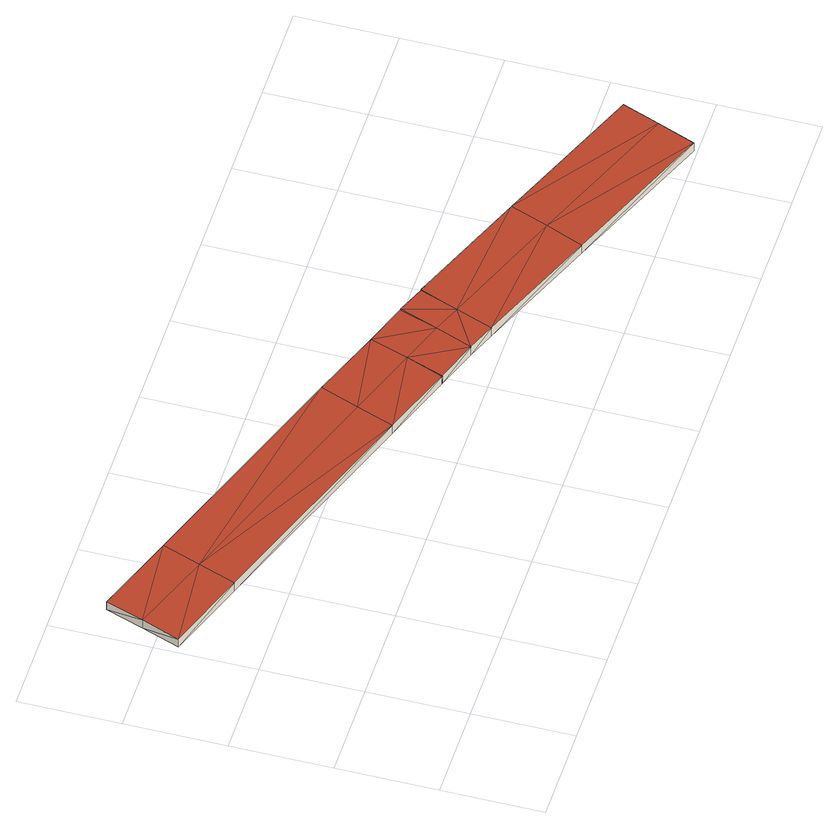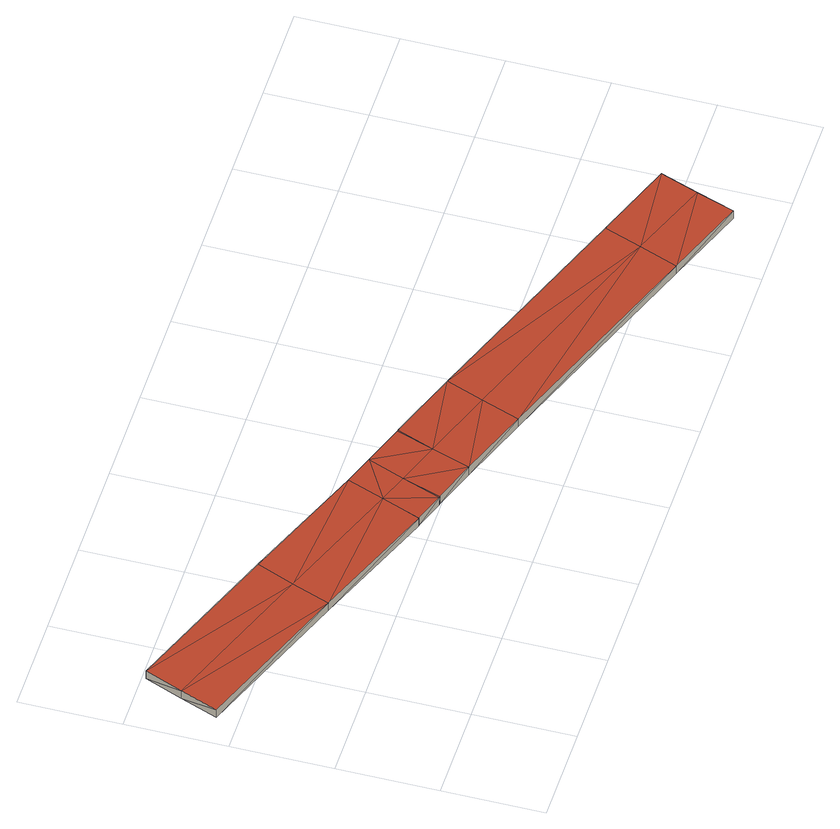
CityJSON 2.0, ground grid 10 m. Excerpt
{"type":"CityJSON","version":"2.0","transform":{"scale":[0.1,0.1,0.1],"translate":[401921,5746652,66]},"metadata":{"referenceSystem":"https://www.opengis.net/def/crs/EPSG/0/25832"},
"CityObjects":{
"building1":{"type":"Building","attributes":{"Geometrietyp2DReferenz":"2000","Gemeindeschluessel":"05515000","function":"53001_1800","roofType":"9999","measuredHeight":1},"geometry":[{"type":"Solid","lod":"2","boundaries":[[[[0,1,2]],[[1,3,2]],[[4,5,0]],[[5,1,0]],[[6,7,4]],[[7,5,4]],[[8,9,6]],[[9,7,6]],[[10,11,8]],[[11,9,8]],[[12,13,10]],[[13,11,10]],[[14,15,12]],[[15,13,12]],[[16,17,14]],[[17,15,14]],[[18,19,16]],[[19,17,16]],[[20,21,18]],[[21,19,18]],[[22,23,20]],[[23,21,20]],[[24,25,22]],[[25,23,22]],[[26,27,24]],[[27,25,24]],[[28,29,26]],[[29,27,26]],[[30,31,28]],[[31,29,28]],[[32,33,30]],[[33,31,30]],[[34,35,32]],[[35,33,32]],[[36,37,34]],[[37,35,34]],[[38,39,36]],[[39,37,36]],[[40,41,38]],[[41,39,38]],[[2,3,40]],[[3,41,40]],[[42,3,5]],[[5,3,1]],[[43,42,7]],[[7,42,5]],[[44,43,9]],[[9,43,7]],[[45,44,9]],[[45,9,11]],[[45,11,13]],[[46,45,13]],[[46,13,15]],[[47,46,19]],[[19,46,17]],[[17,46,15]],[[23,47,19]],[[23,19,21]],[[39,41,42]],[[42,41,3]],[[37,39,42]],[[37,42,43]],[[37,43,44]],[[37,44,35]],[[35,44,33]],[[33,44,31]],[[31,44,45]],[[29,31,46]],[[46,31,45]],[[27,29,47]],[[47,29,46]],[[25,27,47]],[[25,47,23]],[[48,4,2]],[[4,0,2]],[[49,6,48]],[[6,4,48]],[[50,8,49]],[[8,6,49]],[[51,8,50]],[[51,10,8]],[[51,12,10]],[[52,12,51]],[[52,14,12]],[[53,18,52]],[[18,16,52]],[[16,14,52]],[[22,18,53]],[[22,20,18]],[[38,48,40]],[[48,2,40]],[[36,48,38]],[[36,49,48]],[[36,50,49]],[[36,34,50]],[[34,32,50]],[[32,30,50]],[[30,51,50]],[[28,52,30]],[[52,51,30]],[[26,53,28]],[[53,52,28]],[[24,53,26]],[[24,22,53]]]],"semantics":{"surfaces":[{"type":"WallSurface"},{"type":"GroundSurface"},{"type":"RoofSurface"}],"values":[[0,0,0,0,0,0,0,0,0,0,0,0,0,0,0,0,0,0,0,0,0,0,0,0,0,0,0,0,0,0,0,0,0,0,0,0,0,0,0,0,0,0,1,1,1,1,1,1,1,1,1,1,1,1,1,1,1,1,1,1,1,1,1,1,1,1,1,1,1,1,1,1,1,2,2,2,2,2,2,2,2,2,2,2,2,2,2,2,2,2,2,2,2,2,2,2,2,2,2,2,2,2,2,2]]}}]}
},
"vertices":[
[34,354,16],[34,354,6],[21,316,16],[21,316,6],[116,324,17],[116,324,7],[344,241,20],[344,241,10],[415,215,20],[415,215,10],[458,200,20],[458,200,10],[459,200,20],[459,200,10],[488,189,19],[488,189,9],[489,189,19],[489,189,9],[613,140,18],[613,140,8],[768,79,15],[768,79,5],[754,42,15],[754,42,5],[739,4,15],[739,4,5],[584,65,18],[584,65,8],[460,114,19],[460,114,9],[431,125,20],[431,125,10],[389,140,20],[389,140,10],[388,140,20],[388,140,10],[316,166,20],[316,166,10],[88,249,17],[88,249,7],[7,278,16],[7,278,6],[102,286,7],[330,203,10],[402,177,10],[445,162,10],[474,151,9],[599,102,8],[102,286,17],[330,203,20],[402,177,20],[445,162,20],[474,151,19],[599,102,18]
]}
